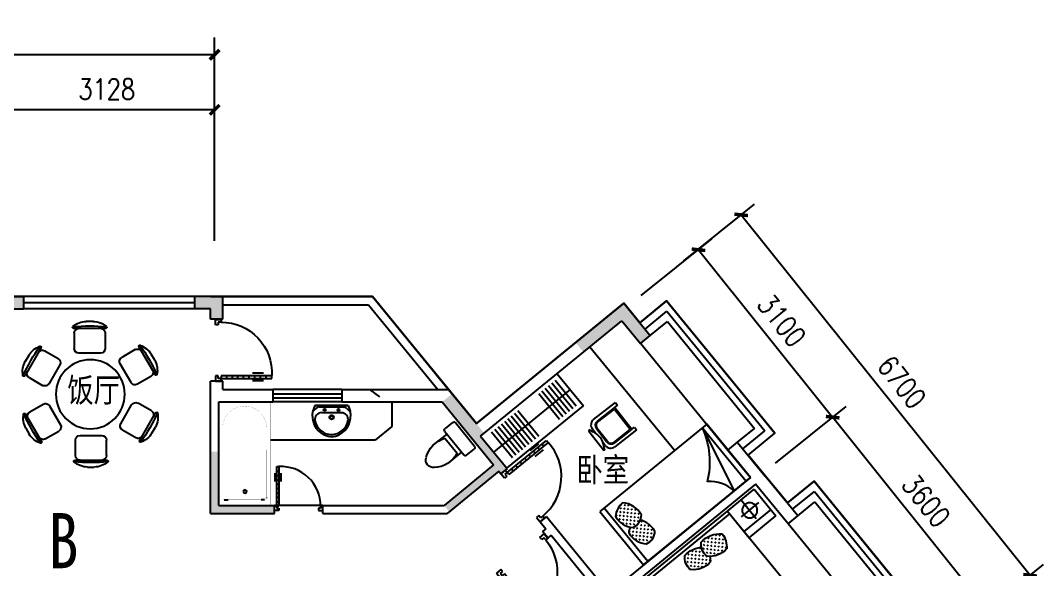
# Model space of a CAD drawing. Header units: millimetres. Extents: x 1369 to 43485, y 671 to 40348.
# Drawn here: x 28645 to 43485, y 32383 to 40348 of the extents above; entities that cross this region are included whole.
import ezdxf
from ezdxf.enums import TextEntityAlignment as Align

# ---------------------------------------------------------------- set-up
doc = ezdxf.new("R2010")
doc.units = ezdxf.units.MM
for name, color, linetype in [('AXIS', 3, 'Continuous'), ('GROUND', 2, 'Continuous'), ('J', 7, 'Continuous'), ('K', 2, 'Continuous'), ('PUB_H', 13, 'Continuous'), ('TOILET', 7, 'Continuous'), ('W', 2, 'Continuous'), ('WALL', 4, 'Continuous'), ('WC', 10, 'Continuous'), ('WINDOW', 5, 'Continuous'), ('WINDOW_TEXT', 7, 'Continuous'), ('轮廓线', 240, 'Continuous')]:
    doc.layers.add(name, color=color, linetype=linetype)
doc.styles.add('_XYF', font='simhei.ttf', dxfattribs={"width": 0.8})
doc.styles.add('DIM_FONT', font='SIMPLEX.shx', dxfattribs={"width": 0.8})
doc.styles.add('SIMPLEX', font='SIMPLEX.SHX')
doc.styles.get("Standard").update_dxf_attribs({"font": 'arial.ttf'})
doc.dimstyles.new('DIMN', dxfattribs={"dimtxt": 300, "dimasz": 1, "dimexe": 250, "dimexo": 300, "dimgap": 150, "dimtad": 1, "dimdec": 0, "dimdsep": 46, "dimtxsty": 'DIM_FONT', "dimblk": '_DIMX', "dimblk1": 'ARCHTICK', "dimblk2": 'ARCHTICK', "dimcen": 0.1, "dimclrt": 7, "dimadec": 0, "dimazin": 0, "dimtfac": 1, "dimtdec": 0, "dimtix": 1, "dimtmove": 2, "dimatfit": 3, "dimldrblk": '_DIMX', "dimfxl": 1, "dimtolj": 1, "dimtzin": 0, "dimarcsym": 0})

# ---------------------------------------------------------------- blocks, each defined once
blk = doc.blocks.new('_DIMX')
at = {"const_width": 50}
blk.add_lwpolyline([(-70, -70), (70, 70)], dxfattribs=at)
blk = doc.blocks.new('*D75')
at = {"layer": 'AXIS', "color": 0, "lineweight": -2, "transparency": 16777216}
for p, q in [((12461, 37151), (12461, 40101)), ((31461, 37151), (31461, 40101)), ((31460, 39851), (12462, 39851))]:
    blk.add_line(p, q, dxfattribs=at)
at = {"layer": 'DEFPOINTS', "color": 0, "transparency": 16777216}
for p in [(12461, 39851), (12461, 36851), (31461, 36851)]:
    blk.add_point(p, dxfattribs=at)
at = {"layer": 'AXIS', "color": 0, "lineweight": -2, "transparency": 16777216}
for p, rotation in [((12461, 39851), 179.9999999999775), ((31461, 39851), 359.9999999999775)]:
    blk.add_blockref('_DIMX', p, dxfattribs=dict(at, rotation=rotation))
at = {"layer": 'AXIS', "color": 7, "transparency": 16777216, "insert": (21961, 40151), "char_height": 300, "attachment_point": 5, "style": 'DIM_FONT'}
blk.add_mtext('\\A1;19000', dxfattribs=at)
blk = doc.blocks.new('_ARCHTICK')
at = {"color": 0, "linetype": 'ByBlock', "const_width": 0.15}
blk.add_lwpolyline([(-0.5, -0.5), (0.5, 0.5)], dxfattribs=at)
blk = doc.blocks.new('*D82')
at = {"layer": 'AXIS', "color": 0, "lineweight": -2, "transparency": 16777216}
for p, q in [((28333, 37151), (28333, 39301)), ((31461, 37151), (31461, 39301)), ((31460, 39051), (28334, 39051))]:
    blk.add_line(p, q, dxfattribs=at)
at = {"layer": 'DEFPOINTS', "color": 0, "transparency": 16777216}
for p in [(28333, 39051), (28333, 36851), (31461, 36851)]:
    blk.add_point(p, dxfattribs=at)
at = {"layer": 'AXIS', "color": 0, "lineweight": -2, "transparency": 16777216}
for p, rotation in [((28333, 39051), 179.9999999997271), ((31461, 39051), 359.9999999997271)]:
    blk.add_blockref('_DIMX', p, dxfattribs=dict(at, rotation=rotation))
at = {"layer": 'AXIS', "color": 7, "transparency": 16777216, "insert": (29897, 39351), "char_height": 300, "attachment_point": 5, "style": 'DIM_FONT'}
blk.add_mtext('\\A1;3128', dxfattribs=at)
blk = doc.blocks.new('M_C28YOJ')
for p, q in [((-41, 1056), (58, 1056)), ((-221, 956), (239, 956)), ((-216, 889), (-216, 664)), ((234, 889), (234, 664)), ((-939, 287), (-709, 685)), ((-653, 647), (-458, 534)), ((-149, 596), (166, 596)), ((661, 631), (467, 519)), ((717, 669), (947, 271)), ((-935, 493), (-885, 579)), ((894, 563), (944, 477)), ((-591, 169), (-433, 442)), ((442, 427), (599, 154)), ((-878, 257), (-683, 145)), ((886, 242), (692, 129)), ((-886, -242), (-692, -129)), ((878, -257), (683, -145)), ((-717, -669), (-947, -271)), ((-442, -427), (-599, -154)), ((591, -169), (433, -442)), ((939, -287), (709, -685)), ((-894, -563), (-944, -477)), ((-661, -631), (-467, -519)), ((653, -647), (458, -534)), ((935, -493), (885, -579)), ((-234, -889), (-234, -664)), ((149, -596), (-166, -596)), ((216, -889), (216, -664)), ((221, -956), (-239, -956)), ((41, -1056), (-58, -1056))]:
    blk.add_line(p, q)
blk.add_circle((0, 0), 500)
for centre, radius, start, end in [((-31, 741), 316, 91.7651, 130.7265), ((49, 741), 316, 49.2735, 88.2349), ((-230, 972), 10, 130.7265, 202.67), ((-221, 976), 20, 202.67, 270), ((9, -1722), 2713, 84.8023, 95.1977), ((-149, 889), 67.5, 90, 180), ((166, 889), 67.5, 0, 90), ((239, 976), 20, 270, 337.33), ((248, 972), 10, 337.33, 49.2735), ((1496, -853), 2713, 144.8023, 155.1977), ((-617, 413), 316, 109.2735, 148.2349), ((-686, 588), 67.5, 60, 150), ((-718, 701), 10, 37.33, 109.2735), ((-726, 695), 20, 330, 37.33), ((-149, 664), 67.5, 180, 270), ((166, 664), 67.5, 270, 0), ((695, 573), 67.5, 30, 120), ((735, 679), 20, 142.67, 210), ((727, 686), 10, 70.7265, 142.67), ((626, 397), 316, 31.7651, 70.7265), ((-1487, -869), 2713, 24.8023, 35.1977), ((-657, 344), 316, 151.7651, 190.7265), ((-491, 476), 67.5, 330, 60), ((500, 460), 67.5, 120, 210), ((666, 328), 316, 349.2735, 28.2349), ((-844, 316), 67.5, 150, 240), ((853, 300), 67.5, 300, 30), ((-957, 287), 10, 190.7265, 262.67), ((-956, 297), 20, 262.67, 330), ((-649, 203), 67.5, 240, 330), ((658, 188), 67.5, 210, 300), ((965, 281), 20, 210, 277.33), ((966, 271), 10, 277.33, 349.2735), ((-658, -188), 67.5, 30, 120), ((649, -203), 67.5, 60, 150), ((-666, -328), 316, 169.2735, 208.2349), ((-966, -271), 10, 97.33, 169.2735), ((1487, 869), 2713, 204.8023, 215.1977), ((-965, -281), 20, 30, 97.33), ((-853, -300), 67.5, 120, 210), ((-1496, 853), 2713, 324.8023, 335.1977), ((844, -316), 67.5, 330, 60), ((657, -344), 316, 331.7651, 10.7265), ((956, -297), 20, 82.67, 150), ((957, -287), 10, 10.7265, 82.67), ((-500, -460), 67.5, 300, 30), ((491, -476), 67.5, 150, 240), ((-626, -397), 316, 211.7651, 250.7265), ((617, -413), 316, 289.2735, 328.2349), ((-695, -573), 67.5, 210, 300), ((-727, -686), 10, 250.7265, 322.67), ((-735, -679), 20, 322.67, 30), ((-166, -664), 67.5, 90, 180), ((149, -664), 67.5, 0, 90), ((686, -588), 67.5, 240, 330), ((726, -695), 20, 150, 217.33), ((718, -701), 10, 217.33, 289.2735), ((-166, -889), 67.5, 180, 270), ((149, -889), 67.5, 270, 0), ((-248, -972), 10, 157.33, 229.2735), ((-239, -976), 20, 90, 157.33), ((-9, 1722), 2713, 264.8023, 275.1977), ((-49, -741), 316, 229.2735, 268.2349), ((31, -741), 316, 271.7651, 310.7265), ((221, -976), 20, 22.67, 90), ((230, -972), 10, 310.7265, 22.67)]:
    blk.add_arc(centre, radius, start, end)
at = {"width": 0.8, "flags": 9}
for tag in ['XSIZE', 'YSIZE']:
    blk.add_attdef(tag, (0, 0), '', height=0.5, dxfattribs=at)
blk = doc.blocks.new('M_A24LXR')
for p, q in [((-0.455, 0.071), (-0.455, 0.888)), ((-0.455, 0.888), (-0.41, 0.888)), ((-0.41, 0.888), (-0.41, 0.071)), ((-0.494, 0.753), (-0.494, 0.578)), ((-0.455, 0.797), (-0.41, 0.797)), ((-0.455, 0.707), (-0.41, 0.707)), ((-0.371, 0.753), (-0.371, 0.578)), ((-0.455, 0.616), (-0.41, 0.616)), ((-0.455, 0.525), (-0.41, 0.525)), ((-0.455, 0.434), (-0.41, 0.434)), ((-0.455, 0.343), (-0.41, 0.343)), ((-0.455, 0.253), (-0.41, 0.253)), ((-0.501, 0.071), (-0.455, 0.071)), ((-0.501, -0.02), (-0.501, 0.071)), ((-0.455, 0.162), (-0.41, 0.162)), ((-0.41, 0.071), (-0.455, 0.071)), ((-0.455, 0.071), (-0.455, 0.026)), ((-0.455, 0.026), (-0.41, 0.026)), ((-0.41, 0.026), (-0.41, -0.02)), ((0.453, 0.026), (0.407, 0.026)), ((0.407, 0.026), (0.407, -0.02)), ((0.498, 0.071), (0.453, 0.071)), ((0.453, 0.071), (0.453, 0.026)), ((0.498, -0.02), (0.498, 0.071)), ((-0.501, -0.02), (-0.501, -0.02)), ((-0.41, -0.02), (-0.501, -0.02)), ((0.407, -0.02), (0.498, -0.02)), ((0.498, -0.02), (0.498, -0.02))]:
    blk.add_line(p, q)
blk.add_arc((-0.364, 0.072), 0.817, 359.9115, 93.1848)
blk = doc.blocks.new('M_E6')
for p, q in [((240, 0), (-240, 0)), ((-237, 0), (239, 0)), ((240, 0), (270, -79)), ((-213, -36), (-271, -91)), ((-240, 0), (-270, -79)), ((-179, -23), (181, -23)), ((141, -105), (-141, -105)), ((-141, -105), (141, -105)), ((217, -37), (274, -95))]:
    blk.add_line(p, q)
for centre, radius in [((-99, -65), 16.3), ((2, -172), 31.6), ((101, -65), 16.3), ((2, -172), 23)]:
    blk.add_circle(centre, radius)
for centre, radius, start, end in [((28, -152), 307, 166.1751, 244.7296), ((-141, -205), 100, 90, 190.5602), ((-179, -73), 50, 90, 133.181), ((-28, -152), 307, 297.0639, 13.8249), ((141, -205), 100, 349.4398, 90), ((181, -73), 50, 44.5607, 90), ((0, -179), 243, 190.5602, 349.4398), ((0, -201), 250, 245.8071, 296.4628), ((28, -152), 307, 266.589, 266.5936)]:
    blk.add_arc(centre, radius, start, end)
at = {"width": 0.8, "flags": 9}
for tag in ['XSIZE', 'YSIZE']:
    blk.add_attdef(tag, (0, 0), '', height=0.5, dxfattribs=at)
blk = doc.blocks.new('M_E24TTP')
at = {"layer": 'TOILET', "color": 7}
for p, q in [((-170, 200), (-170, 430)), ((170, 200), (170, 430)), ((-250, 30), (-250, 170)), ((-220, 200), (220, 200)), ((-140, 260), (140, 260)), ((250, 170), (250, 30)), ((220, 0), (-220, 0))]:
    blk.add_line(p, q, dxfattribs=at)
for centre, radius, start, end in [((227, 413), 398, 143.3619, 202.5495), ((0, 590), 110, 33.4509, 146.5491), ((-227, 413), 398, 337.4505, 36.6381), ((-220, 170), 30, 90, 180), ((220, 170), 30, 0, 90), ((-220, 30), 30, 180, 270), ((220, 30), 30, 270, 0)]:
    blk.add_arc(centre, radius, start, end, dxfattribs=at)
at = {"style": 'DIM_FONT', "width": 0.8, "flags": 9}
for tag in ['XSIZE', 'YSIZE']:
    blk.add_attdef(tag, (0, 0), '', height=0.5, dxfattribs=at)
blk = doc.blocks.new('*X13')
at = {"color": 0}
for p, q in [((284850, 2250), (284869, 2250)), ((284859, 2241), (284859, 2259)), ((284888, 2288), (284906, 2288)), ((284897, 2278), (284897, 2297)), ((284925, 2250), (284944, 2250)), ((284933, 2325), (284944, 2325)), ((284934, 2316), (284934, 2326)), ((284934, 2241), (284934, 2259)), ((284962, 2288), (284981, 2288)), ((284972, 2278), (284972, 2297)), ((285000, 2325), (285019, 2325)), ((285000, 2250), (285019, 2250)), ((285009, 2316), (285009, 2334)), ((285009, 2241), (285009, 2259)), ((285038, 2288), (285056, 2288)), ((285047, 2278), (285047, 2297)), ((285075, 2325), (285094, 2325)), ((285075, 2250), (285094, 2250)), ((285084, 2316), (285084, 2334)), ((285084, 2241), (285084, 2259)), ((285112, 2288), (285131, 2288)), ((285122, 2278), (285122, 2297)), ((285150, 2250), (285169, 2250)), ((285159, 2241), (285159, 2259)), ((285188, 2288), (285206, 2288)), ((285197, 2278), (285197, 2297)), ((285225, 2250), (285244, 2250)), ((285234, 2316), (285234, 2323)), ((285234, 2241), (285234, 2259)), ((285240, 2325), (285244, 2325)), ((285262, 2288), (285281, 2288)), ((285272, 2278), (285272, 2297)), ((285300, 2325), (285319, 2325)), ((285300, 2250), (285319, 2250)), ((285309, 2316), (285309, 2334)), ((285309, 2241), (285309, 2259)), ((285338, 2288), (285356, 2288)), ((285347, 2278), (285347, 2297)), ((285375, 2325), (285394, 2325)), ((285375, 2250), (285394, 2250)), ((285384, 2316), (285384, 2334)), ((285384, 2241), (285384, 2259)), ((285412, 2288), (285431, 2288)), ((285422, 2278), (285422, 2297)), ((285450, 2325), (285452, 2325)), ((285450, 2250), (285469, 2250)), ((285459, 2316), (285459, 2316)), ((285459, 2241), (285459, 2259)), ((284817, 2212), (284831, 2212)), ((284822, 2203), (284822, 2222)), ((284850, 2175), (284869, 2175)), ((284856, 2100), (284869, 2100)), ((284859, 2166), (284859, 2184)), ((284859, 2094), (284859, 2109)), ((284888, 2212), (284906, 2212)), ((284888, 2138), (284906, 2138)), ((284897, 2203), (284897, 2222)), ((284897, 2128), (284897, 2147)), ((284925, 2175), (284944, 2175)), ((284925, 2100), (284944, 2100)), ((284934, 2166), (284934, 2184)), ((284934, 2091), (284934, 2109)), ((284962, 2212), (284981, 2212)), ((284962, 2138), (284981, 2138)), ((284972, 2203), (284972, 2222)), ((284972, 2128), (284972, 2147)), ((285000, 2175), (285019, 2175)), ((285000, 2100), (285019, 2100)), ((285009, 2166), (285009, 2184)), ((285009, 2091), (285009, 2109)), ((285038, 2212), (285056, 2212)), ((285038, 2138), (285056, 2138)), ((285047, 2203), (285047, 2222)), ((285047, 2128), (285047, 2147)), ((285075, 2175), (285094, 2175)), ((285075, 2100), (285094, 2100)), ((285084, 2166), (285084, 2184)), ((285084, 2091), (285084, 2109)), ((285112, 2212), (285131, 2212)), ((285112, 2138), (285131, 2138)), ((285122, 2203), (285122, 2222)), ((285122, 2128), (285122, 2147)), ((285150, 2175), (285169, 2175)), ((285150, 2100), (285151, 2100)), ((285159, 2166), (285159, 2184)), ((285159, 2106), (285159, 2109)), ((285163, 2100), (285169, 2100)), ((285188, 2212), (285206, 2212)), ((285188, 2138), (285206, 2138)), ((285197, 2203), (285197, 2222)), ((285197, 2128), (285197, 2147)), ((285225, 2175), (285244, 2175)), ((285225, 2100), (285244, 2100)), ((285234, 2166), (285234, 2184)), ((285234, 2091), (285234, 2109)), ((285262, 2212), (285281, 2212)), ((285262, 2138), (285281, 2138)), ((285272, 2203), (285272, 2222)), ((285272, 2128), (285272, 2147)), ((285300, 2175), (285319, 2175)), ((285300, 2100), (285319, 2100)), ((285309, 2166), (285309, 2184)), ((285309, 2091), (285309, 2109)), ((285338, 2212), (285356, 2212)), ((285338, 2138), (285356, 2138)), ((285347, 2203), (285347, 2222)), ((285347, 2128), (285347, 2147)), ((285375, 2175), (285394, 2175)), ((285375, 2100), (285394, 2100)), ((285384, 2166), (285384, 2184)), ((285384, 2091), (285384, 2109)), ((285412, 2212), (285431, 2212)), ((285412, 2138), (285431, 2138)), ((285422, 2203), (285422, 2222)), ((285422, 2128), (285422, 2147)), ((285450, 2175), (285469, 2175)), ((285450, 2100), (285458, 2100)), ((285459, 2166), (285459, 2184)), ((285459, 2101), (285459, 2109)), ((285488, 2212), (285500, 2212)), ((285488, 2138), (285497, 2138)), ((285497, 2203), (285497, 2222)), ((285497, 2138), (285497, 2147)), ((284888, 2062), (284906, 2062)), ((284897, 2053), (284897, 2072)), ((284962, 2062), (284981, 2062)), ((284972, 2053), (284972, 2072)), ((285038, 2062), (285056, 2062)), ((285047, 2053), (285047, 2072)), ((285188, 2062), (285206, 2062)), ((285197, 2053), (285197, 2072)), ((285262, 2062), (285281, 2062)), ((285272, 2053), (285272, 2072)), ((285338, 2062), (285356, 2062)), ((285347, 2053), (285347, 2072))]:
    blk.add_line(p, q, dxfattribs=at)
blk = doc.blocks.new('_C2ZTH')
for p, q in [((-500, 750), (-500, 1250)), ((0, 1250), (-500, 1250)), ((-385, 750), (-385, 1250)), ((0, 750), (0, 1250)), ((-191, 1178), (-191, 849)), ((-353, 1001), (2, 1001)), ((0, 750), (-500, 750)), ((0, -750), (-500, -750)), ((-500, -750), (-500, -1250)), ((-385, -750), (-385, -1250)), ((-191, -1178), (-191, -849)), ((0, -750), (0, -1250)), ((-353, -1001), (2, -1001)), ((0, -1250), (-500, -1250))]:
    blk.add_line(p, q)
for centre in [(-196, 1006), (-196, -1006)]:
    blk.add_circle(centre, 110)
at = {"layer": 'J'}
for p, q in [((-2000, 750), (-2000, -750)), ((0, 750), (-2000, 750)), ((-1950, -750), (-1594, 750)), ((-1950, -750), (-1950, 750)), ((-50, 750), (-50, -750)), ((0, -750), (0, 750)), ((-2000, -750), (0, -750))]:
    blk.add_line(p, q, dxfattribs=at)
for centre, radius, start, end in [((-1023, 844), 578, 189.3238, 244.457), ((-194, 156), 326, 92.7966, 133.2149), ((-458, 228), 354, 350.3657, 45.5224), ((-468, -936), 1493, 122.587, 172.8499), ((-93, 341), 328, 170.9132, 225.9541), ((-270, 322), 222, 256.7256, 316.496), ((-93, 35), 328, 170.9132, 225.9541), ((-194, -151), 326, 118.3278, 133.2149), ((-458, -78), 354, 350.3657, 34.9896), ((-270, 15), 222, 256.7256, 316.496)]:
    blk.add_arc(centre, radius, start, end, dxfattribs=at)
at = {"layer": 'J', "rotation": 270}
blk.add_blockref('*X13', (-2455, 285295), dxfattribs=at)
at = {"style": 'DIM_FONT', "width": 0.8, "flags": 9}
for tag in ['XSIZE', 'YSIZE']:
    blk.add_attdef(tag, (0, 0), '', height=0.5, dxfattribs=at)
blk = doc.blocks.new('M_C9')
at = {"linetype": 'Continuous'}
for p, q in [((168, 317), (-176, 317)), ((-242, -239), (-242, 159)), ((-174, 294), (-130, 273)), ((-142, 259), (-92, 259)), ((-119, 197), (132, 197)), ((-112, 209), (128, 209)), ((88, 259), (158, 259)), ((166, 294), (122, 273)), ((258, 159), (258, -241)), ((-192, -191), (-192, 129)), ((-179, -174), (-179, 137)), ((192, 137), (192, -174)), ((208, 129), (208, -191)), ((-192, -239), (-242, -239)), ((-192, -191), (-192, -239)), ((208, -191), (-192, -191)), ((192, -174), (-179, -174)), ((258, -241), (207, -241)), ((208, -191), (208, -241))]:
    blk.add_line(p, q, dxfattribs=at)
for centre, radius, start, end in [((-174, 306), 12.2, 98.7908, 276.7415), ((166, 306), 12.2, 263.2585, 81.2092), ((-142, 159), 100, 90, 180), ((-112, 129), 80, 90, 180), ((-119, 137), 60, 90, 180), ((-3, 541), 297, 244.7295, 295.1128), ((128, 129), 80, 0, 90), ((132, 137), 60, 0, 90), ((158, 159), 100, 0, 90)]:
    blk.add_arc(centre, radius, start, end, dxfattribs=at)
at = {"width": 0.8, "flags": 9}
for tag in ['XSIZE', 'YSIZE']:
    blk.add_attdef(tag, (0, 0), '', height=0.5, dxfattribs=at)
blk = doc.blocks.new('*X19')
at = {"color": 0}
for p, q in [((284850, 2250), (284869, 2250)), ((284859, 2241), (284859, 2259)), ((284888, 2288), (284906, 2288)), ((284897, 2278), (284897, 2297)), ((284925, 2250), (284944, 2250)), ((284933, 2325), (284944, 2325)), ((284934, 2316), (284934, 2326)), ((284934, 2241), (284934, 2259)), ((284962, 2288), (284981, 2288)), ((284972, 2278), (284972, 2297)), ((285000, 2325), (285019, 2325)), ((285000, 2250), (285019, 2250)), ((285009, 2316), (285009, 2334)), ((285009, 2241), (285009, 2259)), ((285038, 2288), (285056, 2288)), ((285047, 2278), (285047, 2297)), ((285075, 2325), (285094, 2325)), ((285075, 2250), (285094, 2250)), ((285084, 2316), (285084, 2334)), ((285084, 2241), (285084, 2259)), ((285112, 2288), (285131, 2288)), ((285122, 2278), (285122, 2297)), ((285150, 2250), (285169, 2250)), ((285159, 2241), (285159, 2259)), ((285188, 2288), (285206, 2288)), ((285197, 2278), (285197, 2297)), ((285225, 2250), (285244, 2250)), ((285234, 2316), (285234, 2323)), ((285234, 2241), (285234, 2259)), ((285240, 2325), (285244, 2325)), ((285262, 2288), (285281, 2288)), ((285272, 2278), (285272, 2297)), ((285300, 2325), (285319, 2325)), ((285300, 2250), (285319, 2250)), ((285309, 2316), (285309, 2334)), ((285309, 2241), (285309, 2259)), ((285338, 2288), (285356, 2288)), ((285347, 2278), (285347, 2297)), ((285375, 2325), (285394, 2325)), ((285375, 2250), (285394, 2250)), ((285384, 2316), (285384, 2334)), ((285384, 2241), (285384, 2259)), ((285412, 2288), (285431, 2288)), ((285422, 2278), (285422, 2297)), ((285450, 2325), (285452, 2325)), ((285450, 2250), (285469, 2250)), ((285459, 2316), (285459, 2316)), ((285459, 2241), (285459, 2259)), ((284817, 2212), (284831, 2212)), ((284822, 2203), (284822, 2222)), ((284850, 2175), (284869, 2175)), ((284856, 2100), (284869, 2100)), ((284859, 2166), (284859, 2184)), ((284859, 2094), (284859, 2109)), ((284888, 2212), (284906, 2212)), ((284888, 2138), (284906, 2138)), ((284897, 2203), (284897, 2222)), ((284897, 2128), (284897, 2147)), ((284925, 2175), (284944, 2175)), ((284925, 2100), (284944, 2100)), ((284934, 2166), (284934, 2184)), ((284934, 2091), (284934, 2109)), ((284962, 2212), (284981, 2212)), ((284962, 2138), (284981, 2138)), ((284972, 2203), (284972, 2222)), ((284972, 2128), (284972, 2147)), ((285000, 2175), (285019, 2175)), ((285000, 2100), (285019, 2100)), ((285009, 2166), (285009, 2184)), ((285009, 2091), (285009, 2109)), ((285038, 2212), (285056, 2212)), ((285038, 2138), (285056, 2138)), ((285047, 2203), (285047, 2222)), ((285047, 2128), (285047, 2147)), ((285075, 2175), (285094, 2175)), ((285075, 2100), (285094, 2100)), ((285084, 2166), (285084, 2184)), ((285084, 2091), (285084, 2109)), ((285112, 2212), (285131, 2212)), ((285112, 2138), (285131, 2138)), ((285122, 2203), (285122, 2222)), ((285122, 2128), (285122, 2147)), ((285150, 2175), (285169, 2175)), ((285150, 2100), (285151, 2100)), ((285159, 2166), (285159, 2184)), ((285159, 2106), (285159, 2109)), ((285163, 2100), (285169, 2100)), ((285188, 2212), (285206, 2212)), ((285188, 2138), (285206, 2138)), ((285197, 2203), (285197, 2222)), ((285197, 2128), (285197, 2147)), ((285225, 2175), (285244, 2175)), ((285225, 2100), (285244, 2100)), ((285234, 2166), (285234, 2184)), ((285234, 2091), (285234, 2109)), ((285262, 2212), (285281, 2212)), ((285262, 2138), (285281, 2138)), ((285272, 2203), (285272, 2222)), ((285272, 2128), (285272, 2147)), ((285300, 2175), (285319, 2175)), ((285300, 2100), (285319, 2100)), ((285309, 2166), (285309, 2184)), ((285309, 2091), (285309, 2109)), ((285338, 2212), (285356, 2212)), ((285338, 2138), (285356, 2138)), ((285347, 2203), (285347, 2222)), ((285347, 2128), (285347, 2147)), ((285375, 2175), (285394, 2175)), ((285375, 2100), (285394, 2100)), ((285384, 2166), (285384, 2184)), ((285384, 2091), (285384, 2109)), ((285412, 2212), (285431, 2212)), ((285412, 2138), (285431, 2138)), ((285422, 2203), (285422, 2222)), ((285422, 2128), (285422, 2147)), ((285450, 2175), (285469, 2175)), ((285450, 2100), (285458, 2100)), ((285459, 2166), (285459, 2184)), ((285459, 2101), (285459, 2109)), ((285488, 2212), (285500, 2212)), ((285488, 2138), (285497, 2138)), ((285497, 2203), (285497, 2222)), ((285497, 2138), (285497, 2147)), ((284888, 2062), (284906, 2062)), ((284897, 2053), (284897, 2072)), ((284962, 2062), (284981, 2062)), ((284972, 2053), (284972, 2072)), ((285038, 2062), (285056, 2062)), ((285047, 2053), (285047, 2072)), ((285188, 2062), (285206, 2062)), ((285197, 2053), (285197, 2072)), ((285262, 2062), (285281, 2062)), ((285272, 2053), (285272, 2072)), ((285338, 2062), (285356, 2062)), ((285347, 2053), (285347, 2072))]:
    blk.add_line(p, q, dxfattribs=at)
blk = doc.blocks.new('RECTANG')
for p, q in [((1, 1), (0, 1)), ((0, 1), (0, 0)), ((1, 0), (1, 1)), ((0, 0), (1, 0))]:
    blk.add_line(p, q)
blk = doc.blocks.new('_C1LMW')
for p, q in [((-1000, -80), (0, -305)), ((-1000, -80), (0, -80)), ((0, -1920), (-1000, -1920))]:
    blk.add_line(p, q)
for centre, radius, start, end in [((-1289, -1215), 1171, 36.5169, 75.7062), ((81, -828), 530, 98.7955, 144.0982), ((-348, -518), 4.547473508864641e-13, 270, 343.0338), ((-639, -1913), 354, 80.3657, 135.5224), ((-733, -1725), 222, 346.7256, 46.496), ((-332, -1913), 354, 80.3657, 124.9896), ((-426, -1725), 222, 346.7256, 46.496), ((-566, -1649), 326, 182.7966, 223.2149), ((-752, -1548), 328, 260.9132, 315.9541)]:
    blk.add_arc(centre, radius, start, end)
at = {"layer": 'J'}
for centre, radius, start, end in [((-445, -1548), 328, 260.9132, 315.9541), ((-260, -1649), 326, 208.3278, 223.2149)]:
    blk.add_arc(centre, radius, start, end, dxfattribs=at)
at = {"xscale": 1999.996, "yscale": 999.998, "zscale": 1999.996, "rotation": 90}
blk.add_blockref('RECTANG', (0, -2000), dxfattribs=at)
blk.add_blockref('*X19', (-285705, -3910))
at = {"style": 'DIM_FONT', "width": 0.8, "flags": 9}
for tag in ['XSIZE', 'YSIZE']:
    blk.add_attdef(tag, (0, 0), '', height=0.5, dxfattribs=at)
blk = doc.blocks.new('_WBLK')
for p, q in [((-0.5, 0.5), (0.5, 0.5)), ((0.5, 0.167), (-0.5, 0.167)), ((0.5, -0.167), (-0.5, -0.167)), ((-0.5, -0.5), (0.5, -0.5))]:
    blk.add_line(p, q)
at = {"layer": 'WINDOW_TEXT', "style": 'SIMPLEX', "flags": 9}
blk.add_attdef('A', text='', height=1, dxfattribs=at).set_placement((0, 1.5), align=Align.MIDDLE)
blk = doc.blocks.new('M_E4')
for p, q in [((670, -80), (670, -137)), ((670, -86), (670, -97)), ((670, -663), (670, -614))]:
    blk.add_line(p, q)
at = {"const_width": 1.5}
for points in [[(-750, -750), (-750, 0)], [(-750, 0), (750, 0)], [(750, 0), (750, -750)], [(608, -56), (640, -56)], [(670, -90), (670, -656)], [(670, -663), (670, -655)], [(750, -750), (-750, -750)]]:
    blk.add_lwpolyline(points, dxfattribs=at)
for points in [[(-399, -56, 0.930688), (-388, -693, 0.930688)], [(670, -86, 0.414214), (640, -56, 0.414214)], [(670, -90, 0.041784), (670, -85, 0.412615)], [(640, -693, 0.414214), (670, -663, 0.414214)]]:
    blk.add_lwpolyline(points, format="xyb", dxfattribs=at)
at = {"const_width": 1.5, "flags": 128}
for points in [[(-399, -56), (608, -56)], [(-399, -694), (645, -692)]]:
    blk.add_lwpolyline(points, dxfattribs=at)
for radius in [25, 23]:
    blk.add_circle((550, -381), radius)
blk.add_arc((640, -663), 30, 270, 280.176)
at = {"width": 0.8, "flags": 9}
for tag in ['XSIZE', 'YSIZE']:
    blk.add_attdef(tag, (0, 0), '', height=0.5, dxfattribs=at)

msp = doc.modelspace()

# ---------------------------------------------------------------- hatches: boundary and pattern name
at = {"layer": 'PUB_H'}
h = msp.add_hatch(color=256, dxfattribs=at)
h.paths.add_polyline_path([(25471.2, 34843.8), (25501.2, 34843.8), (25501.2, 34963.8), (25621.2, 34963.8), (25621.2, 34843.8), (25651.2, 34843.8), (27451.2, 34843.8), (27451.2, 34723.8), (25651.2, 34723.8), (25651.2, 34633.8), (25471.2, 34633.8)])
h.paths.add_polyline_path([(28271.2, 37213.8), (27696.2, 37213.8), (27696.2, 37393.8), (28451.2, 37393.8), (28451.2, 36343.8), (28691.2, 36343.8), (28691.2, 36163.8), (28391.2, 36163.8), (28391.2, 34723.8), (28151.2, 34723.8), (28151.2, 34843.8), (28271.2, 34843.8), (28271.2, 35663.8)])
for points in [[(31168.5, 36343.8), (31581.2, 36343.8), (31581.2, 36013.8), (31401.2, 36013.8), (31401.2, 36163.8), (31168.5, 36163.8)], [(37369.4, 35992.4), (36811.8, 35536.8), (36697.8, 35676.2), (37394.7, 36245.7), (37779.4, 35775.6), (37640, 35661.7)], [(34761.1, 34813.8), (34904.9, 34931.4), (35372.1, 34360.6), (35319.9, 34317.9), (35706.9, 33847.1), (35615.2, 33772.1), (35584.5, 33809.7), (34865.2, 33220.9), (34789.1, 33313.8), (35507.6, 33901.9)], [(31401.2, 34093.8), (31521.2, 34093.8), (31521.2, 33313.8), (32271.2, 33313.8), (32331.2, 33313.8), (32331.2, 33303.5), (32330.8, 33303.5), (32330.8, 33239.9), (32331.2, 33239.9), (32331.2, 33193.8), (31401.2, 33193.8)]]:
    msp.add_hatch(color=256, dxfattribs=at).paths.add_polyline_path(points)

# ---------------------------------------------------------------- linework, layer by layer
at = {"layer": 'GROUND'}
msp.add_line((33031.2, 33313.8), (32331.2, 33313.8), dxfattribs=at)
at = {"layer": 'J'}
for p, q in [((36905.1, 35612.4), (38134.6, 34110.1)), ((36432.3, 35223.5), (36811.9, 34758.8)), ((36304.4, 35053.6), (36608.3, 34681.6)), ((36352, 35092.4), (36655.9, 34720.5)), ((36399.6, 35131.3), (36703.5, 34759.4)), ((36619.8, 34993.9), (35508.3, 34085.9)), ((36161.7, 34936.9), (36465.5, 34565)), ((36209.3, 34975.8), (36513.1, 34603.9)), ((36256.9, 35014.7), (36560.7, 34642.8)), ((35700.6, 33851), (36811.9, 34758.8)), ((35763.9, 34611.9), (36067.7, 34240)), ((35811.5, 34650.8), (36115.3, 34278.9)), ((35859, 34689.7), (36162.9, 34317.8)), ((35573.5, 34456.4), (35877.3, 34084.5)), ((35621.1, 34495.3), (35924.9, 34123.4)), ((35668.7, 34534.2), (35972.5, 34162.3)), ((35716.3, 34573.1), (36020.1, 34201.1)), ((35478.3, 34378.7), (35782.2, 34006.8)), ((35525.9, 34417.6), (35829.8, 34045.6))]:
    msp.add_line(p, q, dxfattribs=at)
at = {"layer": 'PUB_H'}
msp.add_line((33709.7, 34993.8), (33853.8, 34886), dxfattribs=at)
at = {"layer": 'W'}
for p, q in [((31168.5, 36343.8), (28691.2, 36343.8)), ((31168.5, 36253.8), (28691.2, 36253.8)), ((31401.2, 36343.8), (33749.4, 36343.8)), ((31581.2, 36223.8), (33691.8, 36223.8)), ((33691.8, 36223.8), (34698.6, 34993.8)), ((33749.4, 36343.8), (34853.9, 34993.8)), ((37629.4, 35963), (38016.7, 36279.3)), ((38016.7, 36279.3), (39585.6, 34358.7)), ((31168.5, 36163.8), (28691.2, 36163.8)), ((37705.4, 35870.1), (38022.9, 36129.4)), ((38022.9, 36129.4), (39440, 34394.7)), ((37781.3, 35777.1), (38029.1, 35979.6)), ((38029.1, 35979.6), (39294.4, 34430.7)), ((37641.9, 35663.2), (38907.2, 34114.4)), ((34033.6, 34813.8), (34033.6, 34457.6)), ((34033.6, 34457.6), (33796.9, 34263.8)), ((39046.6, 34228.3), (39294.4, 34430.7)), ((39122.5, 34135.3), (39440, 34394.7)), ((39198.4, 34042.4), (39585.6, 34358.7)), ((32271.2, 34263.8), (33796.9, 34263.8)), ((39768.6, 33349), (40155.8, 33665.4)), ((40155.8, 33665.4), (41724.8, 31744.8)), ((39844.6, 33256.1), (40162.1, 33515.5)), ((40162.1, 33515.5), (41579.2, 31780.8)), ((39920.5, 33163.2), (40168.3, 33365.6)), ((40168.3, 33365.6), (41433.6, 31816.8)), ((39781.1, 33049.3), (41046.4, 31500.4))]:
    msp.add_line(p, q, dxfattribs=at)
at = {"layer": 'WALL'}
for p, q in [((28451.2, 36343.8), (28691.2, 36343.8)), ((28691.2, 36343.8), (28691.2, 36163.8)), ((31168.5, 36343.8), (31168.5, 36163.8)), ((31581.2, 36343.8), (31168.5, 36343.8)), ((31581.2, 36013.8), (31581.2, 36343.8)), ((31581.2, 36013.8), (31581.2, 36343.8)), ((36315.1, 35363.5), (37394.7, 36245.7)), ((37394.7, 36245.7), (37779.4, 35775.6)), ((28391.2, 36163.8), (28691.2, 36163.8)), ((31401.2, 36163.8), (31168.5, 36163.8)), ((31401.2, 36013.8), (31401.2, 36163.8)), ((31401.2, 36013.8), (31401.2, 36163.8)), ((31581.2, 36013.8), (31401.2, 36013.8)), ((31581.2, 36013.8), (31401.2, 36013.8)), ((35319.9, 34317.9), (37369.4, 35992.4)), ((37369.4, 35992.4), (37640, 35661.7)), ((37639.9, 35661.7), (37781.3, 35777.1)), ((35258.1, 34499.9), (36315.1, 35363.5)), ((31401.2, 33193.8), (31401.2, 35113.8)), ((31581.2, 35113.8), (31401.2, 35113.8)), ((31401.2, 33193.8), (31401.2, 35113.8)), ((31581.2, 35113.8), (31401.2, 35113.8)), ((31581.2, 34993.8), (31581.2, 35113.8)), ((31581.2, 34993.8), (31581.2, 35113.8)), ((31581.2, 34993.8), (32306.2, 34993.8)), ((31581.2, 34993.8), (32306.2, 34993.8)), ((32306.2, 34993.8), (32306.2, 34813.8)), ((33306.2, 34993.8), (34853.9, 34993.8)), ((33306.2, 34993.8), (33306.2, 34813.8)), ((34853.9, 34993.8), (35258.1, 34499.9)), ((31521.2, 33313.8), (31521.2, 34813.8)), ((31521.2, 33313.8), (31521.2, 34813.8)), ((31521.2, 34813.8), (32306.2, 34813.8)), ((33306.2, 34813.8), (34761.1, 34813.8)), ((34761.1, 34813.8), (35507.6, 33901.9)), ((35319.9, 34317.9), (35706.9, 33847.1)), ((38906.6, 34113.9), (39046.6, 34228.3)), ((39046, 34227.8), (39447.4, 33737.3)), ((38906.6, 34113.9), (39232.1, 33716.1)), ((35507.6, 33901.9), (34789.1, 33313.8)), ((35706.9, 33847.1), (35614, 33771.1)), ((35584.5, 33809.7), (34832, 33193.8)), ((35584.5, 33809.7), (35615.2, 33772.1)), ((39232.1, 33716.1), (37184.4, 32039.8)), ((39918.5, 33161.6), (39447.4, 33737.3)), ((39308.1, 33623.3), (37167.5, 31870.9)), ((39779.1, 33047.7), (39308.1, 33623.3)), ((31521.2, 33313.8), (32331.2, 33313.8)), ((32331.2, 33193.8), (32331.2, 33313.8)), ((33031.2, 33313.8), (34789.1, 33313.8)), ((33031.2, 33193.8), (33031.2, 33313.8)), ((31401.2, 33193.8), (32331.2, 33193.8)), ((33031.2, 33193.8), (34832, 33193.8)), ((36276.9, 33150.6), (36184, 33074.6)), ((36276.9, 33150.6), (37184.4, 32039.8)), ((39779.1, 33047.7), (39920.5, 33163.2)), ((36184, 33074.6), (36265.8, 32974.5)), ((36265.8, 32974.5), (36217.9, 32935)), ((36294.2, 32842.4), (36217.9, 32935)), ((36341.7, 32881.6), (36293.8, 32842.1)), ((36341.7, 32881.6), (37167.5, 31870.9))]:
    msp.add_line(p, q, dxfattribs=at)
at = {"layer": '轮廓线'}
msp.add_lwpolyline([(27651.2, 28163.8), (32589.7, 28174.9), (32930.5, 27762.8), (32543.3, 27446.5), (34112.3, 25525.9), (34499.5, 25842.2), (34910.8, 25338.7), (41749.2, 30924.7), (41337.6, 31428.4), (41724.8, 31744.8), (40155.8, 33665.4), (39768.6, 33349), (39200.7, 34044.2), (39585.6, 34358.7), (38016.7, 36279.3), (37629.4, 35963), (37397, 36247.5), (35258.1, 34499.9), (33749.4, 36343.8), (28451.2, 36343.8)], dxfattribs=at)

# ---------------------------------------------------------------- block references
at = {"layer": 'J', "xscale": -1}
msp.add_blockref('M_C28YOJ', (29658, 34925.5), dxfattribs=at)
at = {"layer": 'J'}
for name, p, rotation in [('M_C9', (37243, 34452.9), 128.0346731735809), ('_C1LMW', (39232.1, 33716.1), 309.2960683289169)]:
    msp.add_blockref(name, p, dxfattribs=dict(at, rotation=rotation))
at = {"layer": 'J', "xscale": -1, "rotation": 309.2960683289168}
msp.add_blockref('_C2ZTH', (38320, 32756.6), dxfattribs=at)
at = {"layer": 'K', "rotation": 359.8253584020926}
msp.add_blockref('M_E6', (33156.9, 34763.6), dxfattribs=at)
at = {"layer": 'W', "yscale": 900, "zscale": 900}
for p, xscale, rotation in [((35913.7, 33434.2), 900, 309.1968860363728), ((35908.8, 32602.5), -899.9999999999999, 219.4899735070155)]:
    msp.add_blockref('M_A24LXR', p, dxfattribs=dict(at, xscale=xscale, rotation=rotation))
at = {"layer": 'WC', "xscale": -1}
for name, p, rotation in [('M_E4', (31521.2, 34063.8), 90.00000000397442), ('M_E24TTP', (35093.2, 34341.1), 128.7640032135503)]:
    msp.add_blockref(name, p, dxfattribs=dict(at, rotation=rotation))
at = {"layer": 'WINDOW'}
for name, p, xscale, yscale, zscale, rotation in [('M_A24LXR', (31491.2, 35563.8), 900, -900, 900, 90.00000000153277), ('M_A24LXR', (31491.2, 35563.8), 900, -900, 900, 90.00000000126636), ('_WBLK', (32806.2, 34903.8), -1000, 179.9999999925494, 1000, 359.9999999992664), ('M_A24LXR', (32681.2, 33253.8), -700, -700, 700, 179.9999999982663)]:
    msp.add_blockref(name, p, dxfattribs=dict(at, xscale=xscale, yscale=yscale, zscale=zscale, rotation=rotation))

# ---------------------------------------------------------------- texts
at = {"style": '_XYF', "width": 0.8}
for s, height, p in [('饭厅', 350, (29325, 34812.1)), ('卧室', 350, (36709, 33655.7)), ('B', 800, (29051, 32401.7))]:
    msp.add_text(s, height=height, dxfattribs=at).set_placement(p)

# ---------------------------------------------------------------- dimensions: what is measured, and where the dimension line sits
at = {"layer": 'AXIS'}
for p2, distance, picture, middle in [((12461.2, 36850.8), -3000, '*D75', (21961.2, 40150.8)), ((28333, 36850.8), -2200, '*D82', (29897.1, 39350.8))]:
    dim = msp.add_aligned_dim(p1=(31461.2, 36850.8), p2=p2, distance=distance, dimstyle='DIMN', dxfattribs=at)
    dim.commit()
    dim.dimension.update_dxf_attribs({"geometry": picture, "text_midpoint": middle})
msp.add_aligned_dim(p1=(38034.8, 36674.3), p2=(42225.2, 31446), distance=1364.4, dimstyle='DIMN', dxfattribs=at).render()
for p1, p2, text in [((37415.3, 36168.2), (39361.8, 33739.5), '3100'), ((39361.8, 33739.5), (41605.6, 30939.9), '3600')]:
    msp.add_aligned_dim(p1=p1, p2=p2, distance=1364.4, text=text, dimstyle='DIMN', dxfattribs=at).render()

doc.saveas('drawing.dxf')
